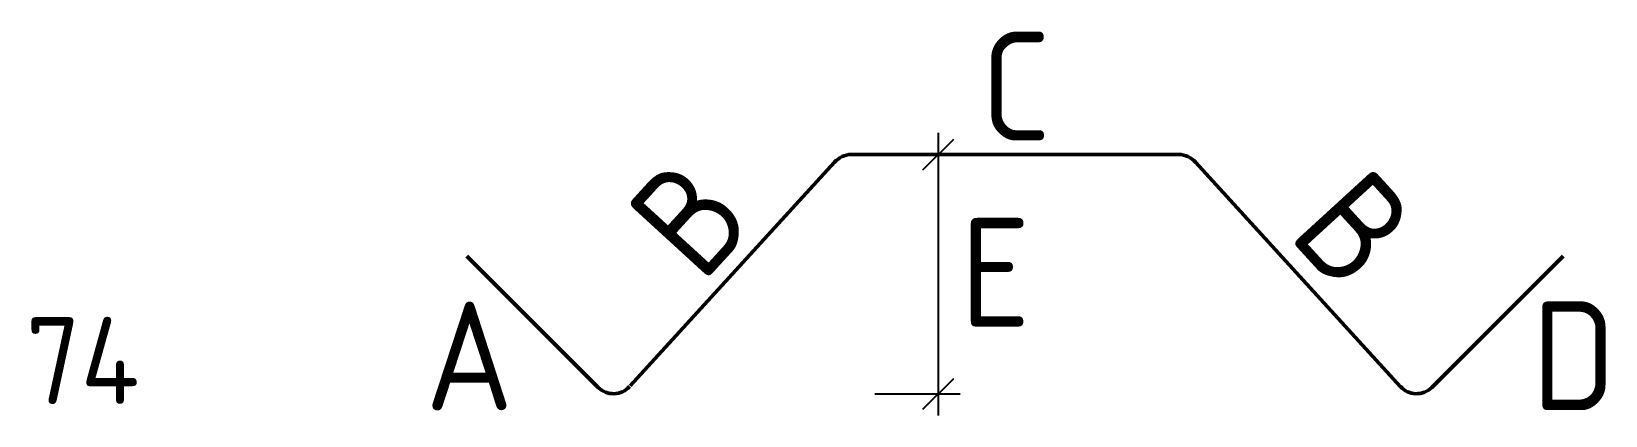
# Model space of a CAD drawing. Extents: x 234219 to 234581, y -52593 to -52505.
import ezdxf
from ezdxf.enums import TextEntityAlignment as Align

# ---------------------------------------------------------------- set-up
doc = ezdxf.new("R2010")
doc.units = 0
doc.layers.add('posedit.mtr.bar', color=7, linetype='Continuous', lineweight=50)
doc.layers.add('posedit.mtr.hidden', color=144, linetype='Continuous', plot=False)
doc.layers.add('posedit.mtr.lenght', color=183, linetype='Continuous')
doc.layers.add('posedit.mtr.text', color=3, linetype='Continuous')
doc.styles.add('posedit.ISOCPEUR', font='isocpeur.ttf', dxfattribs={"width": 0.9})

msp = doc.modelspace()

# ---------------------------------------------------------------- linework, layer by layer
at = {"layer": 'posedit.mtr.bar'}
for p, q in [((234356.47, -52586.14), (234403.47, -52534.74)), ((234482.63, -52532.94), (234407.31, -52532.94)), ((234486.47, -52534.74), (234533.62, -52586.31)), ((234318.93, -52556.31), (234349.09, -52586.47)), ((234571.01, -52556.31), (234540.85, -52586.47))]:
    msp.add_line(p, q, dxfattribs=at)
for centre, start, end in [((234407.31, -52537.94), 90, 140.1944), ((234482.63, -52537.94), 39.8056, 90), ((234352.62, -52582.93), 225, 317.5604), ((234537.31, -52582.93), 222.4396, 315)]:
    msp.add_arc(centre, 5, start, end, dxfattribs=at)
at = {"layer": 'posedit.mtr.lenght'}
for p, q in [((234427.33, -52527.94), (234427.33, -52592.93)), ((234423.79, -52536.47), (234430.87, -52529.4)), ((234423.79, -52536.47), (234430.87, -52529.4)), ((234412.97, -52532.94), (234432.33, -52532.94)), ((234423.79, -52591.47), (234430.87, -52584.4)), ((234412.74, -52587.93), (234432.33, -52587.93))]:
    msp.add_line(p, q, dxfattribs=at)

# ---------------------------------------------------------------- texts
at = {"layer": 'posedit.mtr.hidden', "style": 'posedit.ISOCPEUR', "width": 0.9}
msp.add_text('74', height=20, dxfattribs=at).set_placement((234217.48, -52590.3))
at = {"layer": 'posedit.mtr.text', "style": 'posedit.ISOCPEUR', "width": 0.9}
msp.add_attdef('C', text='', height=25, dxfattribs=at).set_placement((234445.18, -52517.25), align=Align.MIDDLE_CENTER)
for rotation, p in [(47.5604, (234370.14, -52547.42)), (312.4396, (234523.03, -52550.16))]:
    msp.add_attdef('B', text='', height=25, rotation=rotation, dxfattribs=at).set_placement(p, align=Align.MIDDLE_CENTER)
for tag, p in [('E', (234432.39, -52560.08)), ('D', (234563.8, -52579.2))]:
    msp.add_attdef(tag, text='', height=25, dxfattribs=at).set_placement(p, align=Align.MIDDLE_LEFT)
msp.add_attdef('A', text='', height=25, dxfattribs=at).set_placement((234329.59, -52579.23), align=Align.MIDDLE_RIGHT)

doc.saveas('drawing.dxf')
